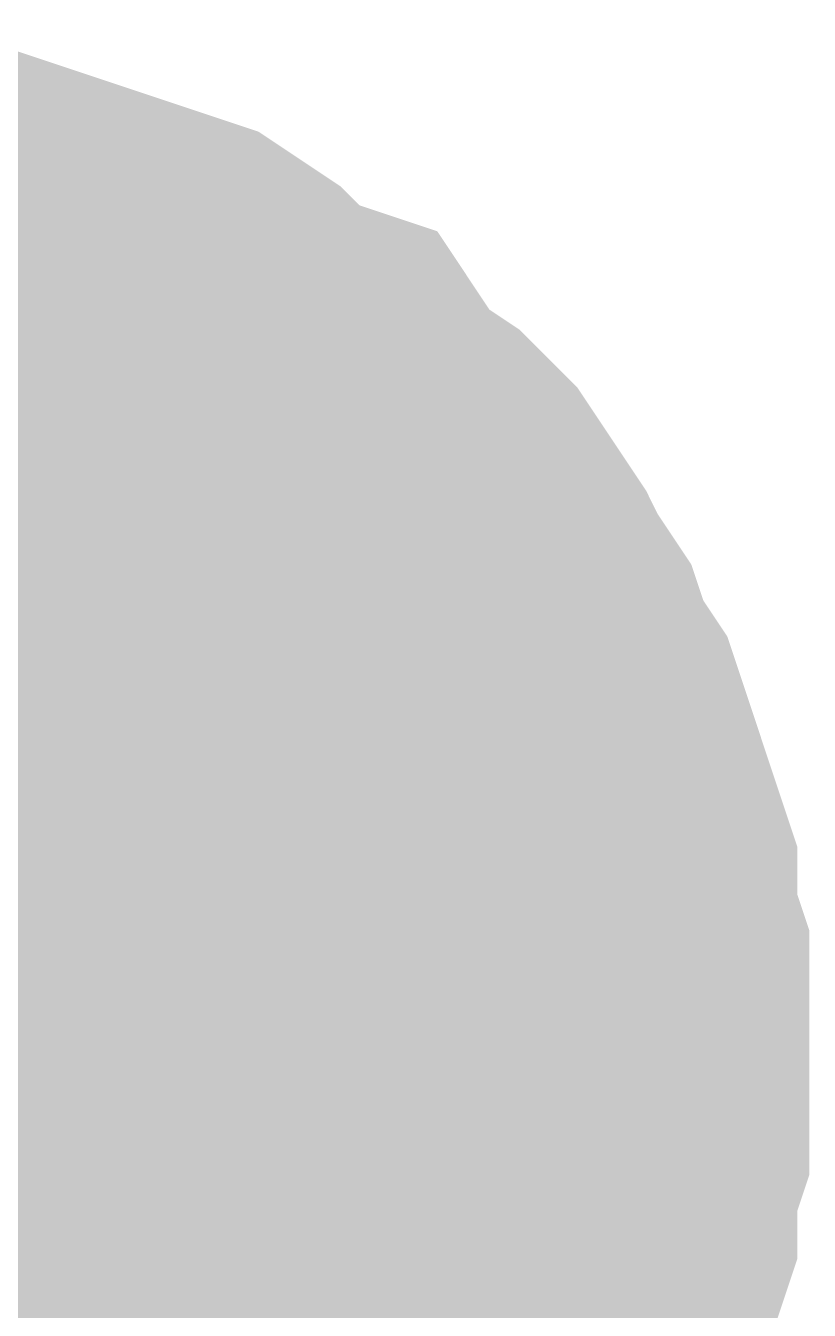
# Model space of a CAD drawing. Header units: inches. Extents: x -11.7 to 11.5, y 0 to 7.6.
# Drawn here: x 6.50634 to 6.52595, y 2.39346 to 2.42561 of the extents above; entities that cross this region are included whole.
import ezdxf

# ---------------------------------------------------------------- set-up
doc = ezdxf.new("R2010")
doc.units = ezdxf.units.IN
doc.header["$MEASUREMENT"] = 0
doc.layers.add('Sheet', color=255, linetype='Continuous')

msp = doc.modelspace()

# ---------------------------------------------------------------- linework, layer by layer
at = {"layer": 'Sheet'}
for points in [[(6.499948, 2.419709, 0.0118, 0.0118, 0), (6.500848, 2.419709, 0.0118, 0.0118, 0), (6.502048, 2.419709, 0.0118, 0.0118, 0), (6.502948, 2.419409, 0.0118, 0.0118, 0), (6.504148, 2.419409, 0.0118, 0.0118, 0), (6.505047, 2.419109, 0.0118, 0.0118, 0), (6.505947, 2.418809, 0.0118, 0.0118, 0), (6.506847, 2.418509, 0.0118, 0.0118, 0), (6.507747, 2.418209, 0.0118, 0.0118, 0), (6.508647, 2.417909, 0.0118, 0.0118, 0), (6.509547, 2.417609, 0.0118, 0.0118, 0), (6.510447, 2.417009, 0.0118, 0.0118, 0), (6.511047, 2.416409, 0.0118, 0.0118, 0), (6.511947, 2.415809, 0.0118, 0.0118, 0), (6.512847, 2.415509, 0.0118, 0.0118, 0), (6.513447, 2.414608, 0.0118, 0.0118, 0), (6.514047, 2.414008, 0.0118, 0.0118, 0), (6.514947, 2.413408, 0.0118, 0.0118, 0), (6.515547, 2.412808, 0.0118, 0.0118, 0), (6.516147, 2.411908, 0.0118, 0.0118, 0), (6.516747, 2.411008, 0.0118, 0.0118, 0), (6.517047, 2.410407, 0.0118, 0.0118, 0), (6.517647, 2.409507, 0.0118, 0.0118, 0), (6.517947, 2.408607, 0.0118, 0.0118, 0), (6.518547, 2.407707, 0.0118, 0.0118, 0), (6.518847, 2.406807, 0.0118, 0.0118, 0), (6.519146, 2.405907, 0.0118, 0.0118, 0), (6.519446, 2.405006, 0.0118, 0.0118, 0), (6.519746, 2.404106, 0.0118, 0.0118, 0), (6.519746, 2.402906, 0.0118, 0.0118, 0), (6.520046, 2.402006, 0.0118, 0.0118, 0), (6.520046, 2.400805, 0.0118, 0.0118, 0), (6.520046, 2.399905, 0.0118, 0.0118, 0)], [(6.499948, 2.419709, 0.0118, 0.0118, 0), (6.500848, 2.419709, 0.0118, 0.0118, 0), (6.502048, 2.419709, 0.0118, 0.0118, 0), (6.502948, 2.419409, 0.0118, 0.0118, 0), (6.504148, 2.419409, 0.0118, 0.0118, 0), (6.505047, 2.419109, 0.0118, 0.0118, 0), (6.505947, 2.418809, 0.0118, 0.0118, 0), (6.506847, 2.418509, 0.0118, 0.0118, 0), (6.507747, 2.418209, 0.0118, 0.0118, 0), (6.508647, 2.417909, 0.0118, 0.0118, 0), (6.509547, 2.417609, 0.0118, 0.0118, 0), (6.510447, 2.417009, 0.0118, 0.0118, 0), (6.511047, 2.416409, 0.0118, 0.0118, 0), (6.511947, 2.415809, 0.0118, 0.0118, 0), (6.512847, 2.415509, 0.0118, 0.0118, 0), (6.513447, 2.414608, 0.0118, 0.0118, 0), (6.514047, 2.414008, 0.0118, 0.0118, 0), (6.514947, 2.413408, 0.0118, 0.0118, 0), (6.515547, 2.412808, 0.0118, 0.0118, 0), (6.516147, 2.411908, 0.0118, 0.0118, 0), (6.516747, 2.411008, 0.0118, 0.0118, 0), (6.517047, 2.410407, 0.0118, 0.0118, 0), (6.517647, 2.409507, 0.0118, 0.0118, 0), (6.517947, 2.408607, 0.0118, 0.0118, 0), (6.518547, 2.407707, 0.0118, 0.0118, 0), (6.518847, 2.406807, 0.0118, 0.0118, 0), (6.519146, 2.405907, 0.0118, 0.0118, 0), (6.519446, 2.405006, 0.0118, 0.0118, 0), (6.519746, 2.404106, 0.0118, 0.0118, 0), (6.519746, 2.402906, 0.0118, 0.0118, 0), (6.520046, 2.402006, 0.0118, 0.0118, 0), (6.520046, 2.400805, 0.0118, 0.0118, 0), (6.520046, 2.399905, 0.0118, 0.0118, 0)], [(6.499948, 2.419709, 0.0118, 0.0118, 0), (6.500848, 2.419709, 0.0118, 0.0118, 0), (6.502048, 2.419709, 0.0118, 0.0118, 0), (6.502948, 2.419409, 0.0118, 0.0118, 0), (6.504148, 2.419409, 0.0118, 0.0118, 0), (6.505047, 2.419109, 0.0118, 0.0118, 0), (6.505947, 2.418809, 0.0118, 0.0118, 0), (6.506847, 2.418509, 0.0118, 0.0118, 0), (6.507747, 2.418209, 0.0118, 0.0118, 0), (6.508647, 2.417909, 0.0118, 0.0118, 0), (6.509547, 2.417609, 0.0118, 0.0118, 0), (6.510447, 2.417009, 0.0118, 0.0118, 0), (6.511047, 2.416409, 0.0118, 0.0118, 0), (6.511947, 2.415809, 0.0118, 0.0118, 0), (6.512847, 2.415509, 0.0118, 0.0118, 0), (6.513447, 2.414608, 0.0118, 0.0118, 0), (6.514047, 2.414008, 0.0118, 0.0118, 0), (6.514947, 2.413408, 0.0118, 0.0118, 0), (6.515547, 2.412808, 0.0118, 0.0118, 0), (6.516147, 2.411908, 0.0118, 0.0118, 0), (6.516747, 2.411008, 0.0118, 0.0118, 0), (6.517047, 2.410407, 0.0118, 0.0118, 0), (6.517647, 2.409507, 0.0118, 0.0118, 0), (6.517947, 2.408607, 0.0118, 0.0118, 0), (6.518547, 2.407707, 0.0118, 0.0118, 0), (6.518847, 2.406807, 0.0118, 0.0118, 0), (6.519146, 2.405907, 0.0118, 0.0118, 0), (6.519446, 2.405006, 0.0118, 0.0118, 0), (6.519746, 2.404106, 0.0118, 0.0118, 0), (6.519746, 2.402906, 0.0118, 0.0118, 0), (6.520046, 2.402006, 0.0118, 0.0118, 0), (6.520046, 2.400805, 0.0118, 0.0118, 0), (6.520046, 2.399905, 0.0118, 0.0118, 0)], [(6.499948, 2.419709, 0.0118, 0.0118, 0), (6.500848, 2.419709, 0.0118, 0.0118, 0), (6.502048, 2.419709, 0.0118, 0.0118, 0), (6.502948, 2.419409, 0.0118, 0.0118, 0), (6.504148, 2.419409, 0.0118, 0.0118, 0), (6.505047, 2.419109, 0.0118, 0.0118, 0), (6.505947, 2.418809, 0.0118, 0.0118, 0), (6.506847, 2.418509, 0.0118, 0.0118, 0), (6.507747, 2.418209, 0.0118, 0.0118, 0), (6.508647, 2.417909, 0.0118, 0.0118, 0), (6.509547, 2.417609, 0.0118, 0.0118, 0), (6.510447, 2.417009, 0.0118, 0.0118, 0), (6.511047, 2.416409, 0.0118, 0.0118, 0), (6.511947, 2.415809, 0.0118, 0.0118, 0), (6.512847, 2.415509, 0.0118, 0.0118, 0), (6.513447, 2.414608, 0.0118, 0.0118, 0), (6.514047, 2.414008, 0.0118, 0.0118, 0), (6.514947, 2.413408, 0.0118, 0.0118, 0), (6.515547, 2.412808, 0.0118, 0.0118, 0), (6.516147, 2.411908, 0.0118, 0.0118, 0), (6.516747, 2.411008, 0.0118, 0.0118, 0), (6.517047, 2.410407, 0.0118, 0.0118, 0), (6.517647, 2.409507, 0.0118, 0.0118, 0), (6.517947, 2.408607, 0.0118, 0.0118, 0), (6.518547, 2.407707, 0.0118, 0.0118, 0), (6.518847, 2.406807, 0.0118, 0.0118, 0), (6.519146, 2.405907, 0.0118, 0.0118, 0), (6.519446, 2.405006, 0.0118, 0.0118, 0), (6.519746, 2.404106, 0.0118, 0.0118, 0), (6.519746, 2.402906, 0.0118, 0.0118, 0), (6.520046, 2.402006, 0.0118, 0.0118, 0), (6.520046, 2.400805, 0.0118, 0.0118, 0), (6.520046, 2.399905, 0.0118, 0.0118, 0)], [(6.499948, 2.419709, 0.0118, 0.0118, 0), (6.500848, 2.419709, 0.0118, 0.0118, 0), (6.502048, 2.419709, 0.0118, 0.0118, 0), (6.502948, 2.419409, 0.0118, 0.0118, 0), (6.504148, 2.419409, 0.0118, 0.0118, 0), (6.505047, 2.419109, 0.0118, 0.0118, 0), (6.505947, 2.418809, 0.0118, 0.0118, 0), (6.506847, 2.418509, 0.0118, 0.0118, 0), (6.507747, 2.418209, 0.0118, 0.0118, 0), (6.508647, 2.417909, 0.0118, 0.0118, 0), (6.509547, 2.417609, 0.0118, 0.0118, 0), (6.510447, 2.417009, 0.0118, 0.0118, 0), (6.511047, 2.416409, 0.0118, 0.0118, 0), (6.511947, 2.415809, 0.0118, 0.0118, 0), (6.512847, 2.415509, 0.0118, 0.0118, 0), (6.513447, 2.414608, 0.0118, 0.0118, 0), (6.514047, 2.414008, 0.0118, 0.0118, 0), (6.514947, 2.413408, 0.0118, 0.0118, 0), (6.515547, 2.412808, 0.0118, 0.0118, 0), (6.516147, 2.411908, 0.0118, 0.0118, 0), (6.516747, 2.411008, 0.0118, 0.0118, 0), (6.517047, 2.410407, 0.0118, 0.0118, 0), (6.517647, 2.409507, 0.0118, 0.0118, 0), (6.517947, 2.408607, 0.0118, 0.0118, 0), (6.518547, 2.407707, 0.0118, 0.0118, 0), (6.518847, 2.406807, 0.0118, 0.0118, 0), (6.519146, 2.405907, 0.0118, 0.0118, 0), (6.519446, 2.405006, 0.0118, 0.0118, 0), (6.519746, 2.404106, 0.0118, 0.0118, 0), (6.519746, 2.402906, 0.0118, 0.0118, 0), (6.520046, 2.402006, 0.0118, 0.0118, 0), (6.520046, 2.400805, 0.0118, 0.0118, 0), (6.520046, 2.399905, 0.0118, 0.0118, 0)], [(6.499948, 2.419709, 0.0118, 0.0118, 0), (6.500848, 2.419709, 0.0118, 0.0118, 0), (6.502048, 2.419709, 0.0118, 0.0118, 0), (6.502948, 2.419409, 0.0118, 0.0118, 0), (6.504148, 2.419409, 0.0118, 0.0118, 0), (6.505047, 2.419109, 0.0118, 0.0118, 0), (6.505947, 2.418809, 0.0118, 0.0118, 0), (6.506847, 2.418509, 0.0118, 0.0118, 0), (6.507747, 2.418209, 0.0118, 0.0118, 0), (6.508647, 2.417909, 0.0118, 0.0118, 0), (6.509547, 2.417609, 0.0118, 0.0118, 0), (6.510447, 2.417009, 0.0118, 0.0118, 0), (6.511047, 2.416409, 0.0118, 0.0118, 0), (6.511947, 2.415809, 0.0118, 0.0118, 0), (6.512847, 2.415509, 0.0118, 0.0118, 0), (6.513447, 2.414608, 0.0118, 0.0118, 0), (6.514047, 2.414008, 0.0118, 0.0118, 0), (6.514947, 2.413408, 0.0118, 0.0118, 0), (6.515547, 2.412808, 0.0118, 0.0118, 0), (6.516147, 2.411908, 0.0118, 0.0118, 0), (6.516747, 2.411008, 0.0118, 0.0118, 0), (6.517047, 2.410407, 0.0118, 0.0118, 0), (6.517647, 2.409507, 0.0118, 0.0118, 0), (6.517947, 2.408607, 0.0118, 0.0118, 0), (6.518547, 2.407707, 0.0118, 0.0118, 0), (6.518847, 2.406807, 0.0118, 0.0118, 0), (6.519146, 2.405907, 0.0118, 0.0118, 0), (6.519446, 2.405006, 0.0118, 0.0118, 0), (6.519746, 2.404106, 0.0118, 0.0118, 0), (6.519746, 2.402906, 0.0118, 0.0118, 0), (6.520046, 2.402006, 0.0118, 0.0118, 0), (6.520046, 2.400805, 0.0118, 0.0118, 0), (6.520046, 2.399905, 0.0118, 0.0118, 0)], [(6.499948, 2.419709, 0.0118, 0.0118, 0), (6.500848, 2.419709, 0.0118, 0.0118, 0), (6.502048, 2.419709, 0.0118, 0.0118, 0), (6.502948, 2.419409, 0.0118, 0.0118, 0), (6.504148, 2.419409, 0.0118, 0.0118, 0), (6.505047, 2.419109, 0.0118, 0.0118, 0), (6.505947, 2.418809, 0.0118, 0.0118, 0), (6.506847, 2.418509, 0.0118, 0.0118, 0), (6.507747, 2.418209, 0.0118, 0.0118, 0), (6.508647, 2.417909, 0.0118, 0.0118, 0), (6.509547, 2.417609, 0.0118, 0.0118, 0), (6.510447, 2.417009, 0.0118, 0.0118, 0), (6.511047, 2.416409, 0.0118, 0.0118, 0), (6.511947, 2.415809, 0.0118, 0.0118, 0), (6.512847, 2.415509, 0.0118, 0.0118, 0), (6.513447, 2.414608, 0.0118, 0.0118, 0), (6.514047, 2.414008, 0.0118, 0.0118, 0), (6.514947, 2.413408, 0.0118, 0.0118, 0), (6.515547, 2.412808, 0.0118, 0.0118, 0), (6.516147, 2.411908, 0.0118, 0.0118, 0), (6.516747, 2.411008, 0.0118, 0.0118, 0), (6.517047, 2.410407, 0.0118, 0.0118, 0), (6.517647, 2.409507, 0.0118, 0.0118, 0), (6.517947, 2.408607, 0.0118, 0.0118, 0), (6.518547, 2.407707, 0.0118, 0.0118, 0), (6.518847, 2.406807, 0.0118, 0.0118, 0), (6.519146, 2.405907, 0.0118, 0.0118, 0), (6.519446, 2.405006, 0.0118, 0.0118, 0), (6.519746, 2.404106, 0.0118, 0.0118, 0), (6.519746, 2.402906, 0.0118, 0.0118, 0), (6.520046, 2.402006, 0.0118, 0.0118, 0), (6.520046, 2.400805, 0.0118, 0.0118, 0), (6.520046, 2.399905, 0.0118, 0.0118, 0)], [(6.504148, 2.419409, 0.0039, 0.0039, 0), (6.505047, 2.419109, 0.0039, 0.0039, 0), (6.505947, 2.418809, 0.0039, 0.0039, 0), (6.506847, 2.418509, 0.0039, 0.0039, 0), (6.507747, 2.418209, 0.0039, 0.0039, 0), (6.508647, 2.417909, 0.0039, 0.0039, 0), (6.509547, 2.417609, 0.0039, 0.0039, 0), (6.510447, 2.417009, 0.0039, 0.0039, 0), (6.511047, 2.416409, 0.0039, 0.0039, 0), (6.511947, 2.415809, 0.0039, 0.0039, 0), (6.512847, 2.415509, 0.0039, 0.0039, 0), (6.513447, 2.414608, 0.0039, 0.0039, 0), (6.514047, 2.414008, 0.0039, 0.0039, 0), (6.514947, 2.413408, 0.0039, 0.0039, 0), (6.515547, 2.412808, 0.0039, 0.0039, 0), (6.516147, 2.411908, 0.0039, 0.0039, 0), (6.516747, 2.411008, 0.0039, 0.0039, 0), (6.517047, 2.410407, 0.0039, 0.0039, 0), (6.517647, 2.409507, 0.0039, 0.0039, 0), (6.517947, 2.408607, 0.0039, 0.0039, 0), (6.518547, 2.407707, 0.0039, 0.0039, 0), (6.518847, 2.406807, 0.0039, 0.0039, 0), (6.519146, 2.405907, 0.0039, 0.0039, 0), (6.519446, 2.405006, 0.0039, 0.0039, 0), (6.519746, 2.404106, 0.0039, 0.0039, 0), (6.519746, 2.402906, 0.0039, 0.0039, 0), (6.520046, 2.402006, 0.0039, 0.0039, 0), (6.520046, 2.400805, 0.0039, 0.0039, 0), (6.520046, 2.399905, 0.0039, 0.0039, 0)], [(6.504148, 2.419409, 0.0039, 0.0039, 0), (6.505047, 2.419109, 0.0039, 0.0039, 0), (6.505947, 2.418809, 0.0039, 0.0039, 0), (6.506847, 2.418509, 0.0039, 0.0039, 0), (6.507747, 2.418209, 0.0039, 0.0039, 0), (6.508647, 2.417909, 0.0039, 0.0039, 0), (6.509547, 2.417609, 0.0039, 0.0039, 0), (6.510447, 2.417009, 0.0039, 0.0039, 0), (6.511047, 2.416409, 0.0039, 0.0039, 0), (6.511947, 2.415809, 0.0039, 0.0039, 0), (6.512847, 2.415509, 0.0039, 0.0039, 0), (6.513447, 2.414608, 0.0039, 0.0039, 0), (6.514047, 2.414008, 0.0039, 0.0039, 0), (6.514947, 2.413408, 0.0039, 0.0039, 0), (6.515547, 2.412808, 0.0039, 0.0039, 0), (6.516147, 2.411908, 0.0039, 0.0039, 0), (6.516747, 2.411008, 0.0039, 0.0039, 0), (6.517047, 2.410407, 0.0039, 0.0039, 0), (6.517647, 2.409507, 0.0039, 0.0039, 0), (6.517947, 2.408607, 0.0039, 0.0039, 0), (6.518547, 2.407707, 0.0039, 0.0039, 0), (6.518847, 2.406807, 0.0039, 0.0039, 0), (6.519146, 2.405907, 0.0039, 0.0039, 0), (6.519446, 2.405006, 0.0039, 0.0039, 0), (6.519746, 2.404106, 0.0039, 0.0039, 0), (6.519746, 2.402906, 0.0039, 0.0039, 0), (6.520046, 2.402006, 0.0039, 0.0039, 0), (6.520046, 2.400805, 0.0039, 0.0039, 0), (6.520046, 2.399905, 0.0039, 0.0039, 0)], [(6.504148, 2.419409, 0.0039, 0.0039, 0), (6.505047, 2.419109, 0.0039, 0.0039, 0), (6.505947, 2.418809, 0.0039, 0.0039, 0), (6.506847, 2.418509, 0.0039, 0.0039, 0), (6.507747, 2.418209, 0.0039, 0.0039, 0), (6.508647, 2.417909, 0.0039, 0.0039, 0), (6.509547, 2.417609, 0.0039, 0.0039, 0), (6.510447, 2.417009, 0.0039, 0.0039, 0), (6.511047, 2.416409, 0.0039, 0.0039, 0), (6.511947, 2.415809, 0.0039, 0.0039, 0), (6.512847, 2.415509, 0.0039, 0.0039, 0), (6.513447, 2.414608, 0.0039, 0.0039, 0), (6.514047, 2.414008, 0.0039, 0.0039, 0), (6.514947, 2.413408, 0.0039, 0.0039, 0), (6.515547, 2.412808, 0.0039, 0.0039, 0), (6.516147, 2.411908, 0.0039, 0.0039, 0), (6.516747, 2.411008, 0.0039, 0.0039, 0), (6.517047, 2.410407, 0.0039, 0.0039, 0), (6.517647, 2.409507, 0.0039, 0.0039, 0), (6.517947, 2.408607, 0.0039, 0.0039, 0), (6.518547, 2.407707, 0.0039, 0.0039, 0), (6.518847, 2.406807, 0.0039, 0.0039, 0), (6.519146, 2.405907, 0.0039, 0.0039, 0), (6.519446, 2.405006, 0.0039, 0.0039, 0), (6.519746, 2.404106, 0.0039, 0.0039, 0), (6.519746, 2.402906, 0.0039, 0.0039, 0), (6.520046, 2.402006, 0.0039, 0.0039, 0), (6.520046, 2.400805, 0.0039, 0.0039, 0), (6.520046, 2.399905, 0.0039, 0.0039, 0)], [(6.504148, 2.419409, 0.0039, 0.0039, 0), (6.505047, 2.419109, 0.0039, 0.0039, 0), (6.505947, 2.418809, 0.0039, 0.0039, 0), (6.506847, 2.418509, 0.0039, 0.0039, 0), (6.507747, 2.418209, 0.0039, 0.0039, 0), (6.508647, 2.417909, 0.0039, 0.0039, 0), (6.509547, 2.417609, 0.0039, 0.0039, 0), (6.510447, 2.417009, 0.0039, 0.0039, 0), (6.511047, 2.416409, 0.0039, 0.0039, 0), (6.511947, 2.415809, 0.0039, 0.0039, 0), (6.512847, 2.415509, 0.0039, 0.0039, 0), (6.513447, 2.414608, 0.0039, 0.0039, 0), (6.514047, 2.414008, 0.0039, 0.0039, 0), (6.514947, 2.413408, 0.0039, 0.0039, 0), (6.515547, 2.412808, 0.0039, 0.0039, 0), (6.516147, 2.411908, 0.0039, 0.0039, 0), (6.516747, 2.411008, 0.0039, 0.0039, 0), (6.517047, 2.410407, 0.0039, 0.0039, 0), (6.517647, 2.409507, 0.0039, 0.0039, 0), (6.517947, 2.408607, 0.0039, 0.0039, 0), (6.518547, 2.407707, 0.0039, 0.0039, 0), (6.518847, 2.406807, 0.0039, 0.0039, 0), (6.519146, 2.405907, 0.0039, 0.0039, 0), (6.519446, 2.405006, 0.0039, 0.0039, 0), (6.519746, 2.404106, 0.0039, 0.0039, 0), (6.519746, 2.402906, 0.0039, 0.0039, 0), (6.520046, 2.402006, 0.0039, 0.0039, 0), (6.520046, 2.400805, 0.0039, 0.0039, 0), (6.520046, 2.399905, 0.0039, 0.0039, 0)], [(6.504148, 2.419409, 0.0039, 0.0039, 0), (6.505047, 2.419109, 0.0039, 0.0039, 0), (6.505947, 2.418809, 0.0039, 0.0039, 0), (6.506847, 2.418509, 0.0039, 0.0039, 0), (6.507747, 2.418209, 0.0039, 0.0039, 0), (6.508647, 2.417909, 0.0039, 0.0039, 0), (6.509547, 2.417609, 0.0039, 0.0039, 0), (6.510447, 2.417009, 0.0039, 0.0039, 0), (6.511047, 2.416409, 0.0039, 0.0039, 0), (6.511947, 2.415809, 0.0039, 0.0039, 0), (6.512847, 2.415509, 0.0039, 0.0039, 0), (6.513447, 2.414608, 0.0039, 0.0039, 0), (6.514047, 2.414008, 0.0039, 0.0039, 0), (6.514947, 2.413408, 0.0039, 0.0039, 0), (6.515547, 2.412808, 0.0039, 0.0039, 0), (6.516147, 2.411908, 0.0039, 0.0039, 0), (6.516747, 2.411008, 0.0039, 0.0039, 0), (6.517047, 2.410407, 0.0039, 0.0039, 0), (6.517647, 2.409507, 0.0039, 0.0039, 0), (6.517947, 2.408607, 0.0039, 0.0039, 0), (6.518547, 2.407707, 0.0039, 0.0039, 0), (6.518847, 2.406807, 0.0039, 0.0039, 0), (6.519146, 2.405907, 0.0039, 0.0039, 0), (6.519446, 2.405006, 0.0039, 0.0039, 0), (6.519746, 2.404106, 0.0039, 0.0039, 0), (6.519746, 2.402906, 0.0039, 0.0039, 0), (6.520046, 2.402006, 0.0039, 0.0039, 0), (6.520046, 2.400805, 0.0039, 0.0039, 0), (6.520046, 2.399905, 0.0039, 0.0039, 0)], [(6.504148, 2.419409, 0.0039, 0.0039, 0), (6.505047, 2.419109, 0.0039, 0.0039, 0), (6.505947, 2.418809, 0.0039, 0.0039, 0), (6.506847, 2.418509, 0.0039, 0.0039, 0), (6.507747, 2.418209, 0.0039, 0.0039, 0), (6.508647, 2.417909, 0.0039, 0.0039, 0), (6.509547, 2.417609, 0.0039, 0.0039, 0), (6.510447, 2.417009, 0.0039, 0.0039, 0), (6.511047, 2.416409, 0.0039, 0.0039, 0), (6.511947, 2.415809, 0.0039, 0.0039, 0), (6.512847, 2.415509, 0.0039, 0.0039, 0), (6.513447, 2.414608, 0.0039, 0.0039, 0), (6.514047, 2.414008, 0.0039, 0.0039, 0), (6.514947, 2.413408, 0.0039, 0.0039, 0), (6.515547, 2.412808, 0.0039, 0.0039, 0), (6.516147, 2.411908, 0.0039, 0.0039, 0), (6.516747, 2.411008, 0.0039, 0.0039, 0), (6.517047, 2.410407, 0.0039, 0.0039, 0), (6.517647, 2.409507, 0.0039, 0.0039, 0), (6.517947, 2.408607, 0.0039, 0.0039, 0), (6.518547, 2.407707, 0.0039, 0.0039, 0), (6.518847, 2.406807, 0.0039, 0.0039, 0), (6.519146, 2.405907, 0.0039, 0.0039, 0), (6.519446, 2.405006, 0.0039, 0.0039, 0), (6.519746, 2.404106, 0.0039, 0.0039, 0), (6.519746, 2.402906, 0.0039, 0.0039, 0), (6.520046, 2.402006, 0.0039, 0.0039, 0), (6.520046, 2.400805, 0.0039, 0.0039, 0), (6.520046, 2.399905, 0.0039, 0.0039, 0)], [(6.504148, 2.419409, 0.0039, 0.0039, 0), (6.505047, 2.419109, 0.0039, 0.0039, 0), (6.505947, 2.418809, 0.0039, 0.0039, 0), (6.506847, 2.418509, 0.0039, 0.0039, 0), (6.507747, 2.418209, 0.0039, 0.0039, 0), (6.508647, 2.417909, 0.0039, 0.0039, 0), (6.509547, 2.417609, 0.0039, 0.0039, 0), (6.510447, 2.417009, 0.0039, 0.0039, 0), (6.511047, 2.416409, 0.0039, 0.0039, 0), (6.511947, 2.415809, 0.0039, 0.0039, 0), (6.512847, 2.415509, 0.0039, 0.0039, 0), (6.513447, 2.414608, 0.0039, 0.0039, 0), (6.514047, 2.414008, 0.0039, 0.0039, 0), (6.514947, 2.413408, 0.0039, 0.0039, 0), (6.515547, 2.412808, 0.0039, 0.0039, 0), (6.516147, 2.411908, 0.0039, 0.0039, 0), (6.516747, 2.411008, 0.0039, 0.0039, 0), (6.517047, 2.410407, 0.0039, 0.0039, 0), (6.517647, 2.409507, 0.0039, 0.0039, 0), (6.517947, 2.408607, 0.0039, 0.0039, 0), (6.518547, 2.407707, 0.0039, 0.0039, 0), (6.518847, 2.406807, 0.0039, 0.0039, 0), (6.519146, 2.405907, 0.0039, 0.0039, 0), (6.519446, 2.405006, 0.0039, 0.0039, 0), (6.519746, 2.404106, 0.0039, 0.0039, 0), (6.519746, 2.402906, 0.0039, 0.0039, 0), (6.520046, 2.402006, 0.0039, 0.0039, 0), (6.520046, 2.400805, 0.0039, 0.0039, 0), (6.520046, 2.399905, 0.0039, 0.0039, 0)], [(6.520046, 2.399905, 0.0118, 0.0118, 0), (6.520046, 2.399005, 0.0118, 0.0118, 0), (6.520046, 2.397805, 0.0118, 0.0118, 0), (6.519746, 2.396905, 0.0118, 0.0118, 0), (6.519746, 2.395704, 0.0118, 0.0118, 0), (6.519446, 2.394804, 0.0118, 0.0118, 0), (6.519146, 2.393904, 0.0118, 0.0118, 0), (6.518847, 2.393004, 0.0118, 0.0118, 0), (6.518547, 2.392104, 0.0118, 0.0118, 0), (6.517947, 2.391203, 0.0118, 0.0118, 0), (6.517647, 2.390303, 0.0118, 0.0118, 0), (6.517047, 2.389403, 0.0118, 0.0118, 0), (6.516747, 2.388803, 0.0118, 0.0118, 0), (6.516147, 2.387903, 0.0118, 0.0118, 0), (6.515547, 2.387003, 0.0118, 0.0118, 0)], [(6.520046, 2.399905, 0.0118, 0.0118, 0), (6.520046, 2.399005, 0.0118, 0.0118, 0), (6.520046, 2.397805, 0.0118, 0.0118, 0), (6.519746, 2.396905, 0.0118, 0.0118, 0), (6.519746, 2.395704, 0.0118, 0.0118, 0), (6.519446, 2.394804, 0.0118, 0.0118, 0), (6.519146, 2.393904, 0.0118, 0.0118, 0), (6.518847, 2.393004, 0.0118, 0.0118, 0), (6.518547, 2.392104, 0.0118, 0.0118, 0), (6.517947, 2.391203, 0.0118, 0.0118, 0), (6.517647, 2.390303, 0.0118, 0.0118, 0), (6.517047, 2.389403, 0.0118, 0.0118, 0), (6.516747, 2.388803, 0.0118, 0.0118, 0), (6.516147, 2.387903, 0.0118, 0.0118, 0), (6.515547, 2.387003, 0.0118, 0.0118, 0)], [(6.520046, 2.399905, 0.0118, 0.0118, 0), (6.520046, 2.399005, 0.0118, 0.0118, 0), (6.520046, 2.397805, 0.0118, 0.0118, 0), (6.519746, 2.396905, 0.0118, 0.0118, 0), (6.519746, 2.395704, 0.0118, 0.0118, 0), (6.519446, 2.394804, 0.0118, 0.0118, 0), (6.519146, 2.393904, 0.0118, 0.0118, 0), (6.518847, 2.393004, 0.0118, 0.0118, 0), (6.518547, 2.392104, 0.0118, 0.0118, 0), (6.517947, 2.391203, 0.0118, 0.0118, 0), (6.517647, 2.390303, 0.0118, 0.0118, 0), (6.517047, 2.389403, 0.0118, 0.0118, 0), (6.516747, 2.388803, 0.0118, 0.0118, 0), (6.516147, 2.387903, 0.0118, 0.0118, 0), (6.515547, 2.387003, 0.0118, 0.0118, 0)], [(6.520046, 2.399905, 0.0118, 0.0118, 0), (6.520046, 2.399005, 0.0118, 0.0118, 0), (6.520046, 2.397805, 0.0118, 0.0118, 0), (6.519746, 2.396905, 0.0118, 0.0118, 0), (6.519746, 2.395704, 0.0118, 0.0118, 0), (6.519446, 2.394804, 0.0118, 0.0118, 0), (6.519146, 2.393904, 0.0118, 0.0118, 0), (6.518847, 2.393004, 0.0118, 0.0118, 0), (6.518547, 2.392104, 0.0118, 0.0118, 0), (6.517947, 2.391203, 0.0118, 0.0118, 0), (6.517647, 2.390303, 0.0118, 0.0118, 0), (6.517047, 2.389403, 0.0118, 0.0118, 0), (6.516747, 2.388803, 0.0118, 0.0118, 0), (6.516147, 2.387903, 0.0118, 0.0118, 0), (6.515547, 2.387003, 0.0118, 0.0118, 0)], [(6.520046, 2.399905, 0.0118, 0.0118, 0), (6.520046, 2.399005, 0.0118, 0.0118, 0), (6.520046, 2.397805, 0.0118, 0.0118, 0), (6.519746, 2.396905, 0.0118, 0.0118, 0), (6.519746, 2.395704, 0.0118, 0.0118, 0), (6.519446, 2.394804, 0.0118, 0.0118, 0), (6.519146, 2.393904, 0.0118, 0.0118, 0), (6.518847, 2.393004, 0.0118, 0.0118, 0), (6.518547, 2.392104, 0.0118, 0.0118, 0), (6.517947, 2.391203, 0.0118, 0.0118, 0), (6.517647, 2.390303, 0.0118, 0.0118, 0), (6.517047, 2.389403, 0.0118, 0.0118, 0), (6.516747, 2.388803, 0.0118, 0.0118, 0), (6.516147, 2.387903, 0.0118, 0.0118, 0), (6.515547, 2.387003, 0.0118, 0.0118, 0)], [(6.520046, 2.399905, 0.0118, 0.0118, 0), (6.520046, 2.399005, 0.0118, 0.0118, 0), (6.520046, 2.397805, 0.0118, 0.0118, 0), (6.519746, 2.396905, 0.0118, 0.0118, 0), (6.519746, 2.395704, 0.0118, 0.0118, 0), (6.519446, 2.394804, 0.0118, 0.0118, 0), (6.519146, 2.393904, 0.0118, 0.0118, 0), (6.518847, 2.393004, 0.0118, 0.0118, 0), (6.518547, 2.392104, 0.0118, 0.0118, 0), (6.517947, 2.391203, 0.0118, 0.0118, 0), (6.517647, 2.390303, 0.0118, 0.0118, 0), (6.517047, 2.389403, 0.0118, 0.0118, 0), (6.516747, 2.388803, 0.0118, 0.0118, 0), (6.516147, 2.387903, 0.0118, 0.0118, 0), (6.515547, 2.387003, 0.0118, 0.0118, 0)], [(6.520046, 2.399905, 0.0118, 0.0118, 0), (6.520046, 2.399005, 0.0118, 0.0118, 0), (6.520046, 2.397805, 0.0118, 0.0118, 0), (6.519746, 2.396905, 0.0118, 0.0118, 0), (6.519746, 2.395704, 0.0118, 0.0118, 0), (6.519446, 2.394804, 0.0118, 0.0118, 0), (6.519146, 2.393904, 0.0118, 0.0118, 0), (6.518847, 2.393004, 0.0118, 0.0118, 0), (6.518547, 2.392104, 0.0118, 0.0118, 0), (6.517947, 2.391203, 0.0118, 0.0118, 0), (6.517647, 2.390303, 0.0118, 0.0118, 0), (6.517047, 2.389403, 0.0118, 0.0118, 0), (6.516747, 2.388803, 0.0118, 0.0118, 0), (6.516147, 2.387903, 0.0118, 0.0118, 0), (6.515547, 2.387003, 0.0118, 0.0118, 0)], [(6.520046, 2.399905, 0.0118, 0.0118, 0), (6.520046, 2.399905, 0.0118, 0.0118, 0), (6.520046, 2.399905, 0.0118, 0.0118, 0), (6.520046, 2.399905, 0.0118, 0.0118, 0), (6.520046, 2.399905, 0.0118, 0.0118, 0), (6.520046, 2.399905, 0.0118, 0.0118, 0), (6.520046, 2.399905, 0.0118, 0.0118, 0), (6.520046, 2.399905, 0.0118, 0.0118, 0), (6.520046, 2.399905, 0.0118, 0.0118, 0), (6.520046, 2.399905, 0.0118, 0.0118, 0), (6.520046, 2.399905, 0.0118, 0.0118, 0), (6.520046, 2.399905, 0.0118, 0.0118, 0), (6.520046, 2.399905, 0.0118, 0.0118, 0), (6.520046, 2.399905, 0.0118, 0.0118, 0), (6.520046, 2.399905, 0.0118, 0.0118, 0), (6.520046, 2.399905, 0.0118, 0.0118, 0), (6.520046, 2.399905, 0.0118, 0.0118, 0), (6.520046, 2.399905, 0.0118, 0.0118, 0), (6.520046, 2.399905, 0.0118, 0.0118, 0), (6.520046, 2.399905, 0.0118, 0.0118, 0), (6.520046, 2.399905, 0.0118, 0.0118, 0), (6.520046, 2.399905, 0.0118, 0.0118, 0), (6.520046, 2.399905, 0.0118, 0.0118, 0), (6.520046, 2.399905, 0.0118, 0.0118, 0), (6.520046, 2.399905, 0.0118, 0.0118, 0), (6.520046, 2.399905, 0.0118, 0.0118, 0), (6.520046, 2.399905, 0.0118, 0.0118, 0), (6.520046, 2.399905, 0.0118, 0.0118, 0), (6.520046, 2.399905, 0.0118, 0.0118, 0), (6.520046, 2.399905, 0.0118, 0.0118, 0), (6.520046, 2.399905, 0.0118, 0.0118, 0), (6.520046, 2.399905, 0.0118, 0.0118, 0), (6.520046, 2.399905, 0.0118, 0.0118, 0)], [(6.520046, 2.399905, 0.0118, 0.0118, 0), (6.520046, 2.399905, 0.0118, 0.0118, 0)], [(6.520046, 2.399905, 0.0118, 0.0118, 0), (6.520046, 2.399905, 0.0118, 0.0118, 0), (6.520046, 2.399905, 0.0118, 0.0118, 0), (6.520046, 2.399905, 0.0118, 0.0118, 0), (6.520046, 2.399905, 0.0118, 0.0118, 0), (6.520046, 2.399905, 0.0118, 0.0118, 0), (6.520046, 2.399905, 0.0118, 0.0118, 0), (6.520046, 2.399905, 0.0118, 0.0118, 0), (6.520046, 2.399905, 0.0118, 0.0118, 0), (6.520046, 2.399905, 0.0118, 0.0118, 0), (6.520046, 2.399905, 0.0118, 0.0118, 0), (6.520046, 2.399905, 0.0118, 0.0118, 0), (6.520046, 2.399905, 0.0118, 0.0118, 0), (6.520046, 2.399905, 0.0118, 0.0118, 0), (6.520046, 2.399905, 0.0118, 0.0118, 0), (6.520046, 2.399905, 0.0118, 0.0118, 0), (6.520046, 2.399905, 0.0118, 0.0118, 0), (6.520046, 2.399905, 0.0118, 0.0118, 0), (6.520046, 2.399905, 0.0118, 0.0118, 0), (6.520046, 2.399905, 0.0118, 0.0118, 0), (6.520046, 2.399905, 0.0118, 0.0118, 0), (6.520046, 2.399905, 0.0118, 0.0118, 0), (6.520046, 2.399905, 0.0118, 0.0118, 0), (6.520046, 2.399905, 0.0118, 0.0118, 0), (6.520046, 2.399905, 0.0118, 0.0118, 0), (6.520046, 2.399905, 0.0118, 0.0118, 0), (6.520046, 2.399905, 0.0118, 0.0118, 0), (6.520046, 2.399905, 0.0118, 0.0118, 0), (6.520046, 2.399905, 0.0118, 0.0118, 0), (6.520046, 2.399905, 0.0118, 0.0118, 0), (6.520046, 2.399905, 0.0118, 0.0118, 0), (6.520046, 2.399905, 0.0118, 0.0118, 0), (6.520046, 2.399905, 0.0118, 0.0118, 0)], [(6.520046, 2.399905, 0.0118, 0.0118, 0), (6.520046, 2.399905, 0.0118, 0.0118, 0)], [(6.520046, 2.399905, 0.0118, 0.0118, 0), (6.520046, 2.399905, 0.0118, 0.0118, 0), (6.520046, 2.399905, 0.0118, 0.0118, 0), (6.520046, 2.399905, 0.0118, 0.0118, 0), (6.520046, 2.399905, 0.0118, 0.0118, 0), (6.520046, 2.399905, 0.0118, 0.0118, 0), (6.520046, 2.399905, 0.0118, 0.0118, 0), (6.520046, 2.399905, 0.0118, 0.0118, 0), (6.520046, 2.399905, 0.0118, 0.0118, 0), (6.520046, 2.399905, 0.0118, 0.0118, 0), (6.520046, 2.399905, 0.0118, 0.0118, 0), (6.520046, 2.399905, 0.0118, 0.0118, 0), (6.520046, 2.399905, 0.0118, 0.0118, 0), (6.520046, 2.399905, 0.0118, 0.0118, 0), (6.520046, 2.399905, 0.0118, 0.0118, 0), (6.520046, 2.399905, 0.0118, 0.0118, 0), (6.520046, 2.399905, 0.0118, 0.0118, 0), (6.520046, 2.399905, 0.0118, 0.0118, 0), (6.520046, 2.399905, 0.0118, 0.0118, 0), (6.520046, 2.399905, 0.0118, 0.0118, 0), (6.520046, 2.399905, 0.0118, 0.0118, 0), (6.520046, 2.399905, 0.0118, 0.0118, 0), (6.520046, 2.399905, 0.0118, 0.0118, 0), (6.520046, 2.399905, 0.0118, 0.0118, 0), (6.520046, 2.399905, 0.0118, 0.0118, 0), (6.520046, 2.399905, 0.0118, 0.0118, 0), (6.520046, 2.399905, 0.0118, 0.0118, 0), (6.520046, 2.399905, 0.0118, 0.0118, 0), (6.520046, 2.399905, 0.0118, 0.0118, 0), (6.520046, 2.399905, 0.0118, 0.0118, 0), (6.520046, 2.399905, 0.0118, 0.0118, 0), (6.520046, 2.399905, 0.0118, 0.0118, 0), (6.520046, 2.399905, 0.0118, 0.0118, 0)], [(6.520046, 2.399905, 0.0118, 0.0118, 0), (6.520046, 2.399905, 0.0118, 0.0118, 0)], [(6.520046, 2.399905, 0.0118, 0.0118, 0), (6.520046, 2.399905, 0.0118, 0.0118, 0), (6.520046, 2.399905, 0.0118, 0.0118, 0), (6.520046, 2.399905, 0.0118, 0.0118, 0), (6.520046, 2.399905, 0.0118, 0.0118, 0), (6.520046, 2.399905, 0.0118, 0.0118, 0), (6.520046, 2.399905, 0.0118, 0.0118, 0), (6.520046, 2.399905, 0.0118, 0.0118, 0), (6.520046, 2.399905, 0.0118, 0.0118, 0), (6.520046, 2.399905, 0.0118, 0.0118, 0), (6.520046, 2.399905, 0.0118, 0.0118, 0), (6.520046, 2.399905, 0.0118, 0.0118, 0), (6.520046, 2.399905, 0.0118, 0.0118, 0), (6.520046, 2.399905, 0.0118, 0.0118, 0), (6.520046, 2.399905, 0.0118, 0.0118, 0), (6.520046, 2.399905, 0.0118, 0.0118, 0), (6.520046, 2.399905, 0.0118, 0.0118, 0), (6.520046, 2.399905, 0.0118, 0.0118, 0), (6.520046, 2.399905, 0.0118, 0.0118, 0), (6.520046, 2.399905, 0.0118, 0.0118, 0), (6.520046, 2.399905, 0.0118, 0.0118, 0), (6.520046, 2.399905, 0.0118, 0.0118, 0), (6.520046, 2.399905, 0.0118, 0.0118, 0), (6.520046, 2.399905, 0.0118, 0.0118, 0), (6.520046, 2.399905, 0.0118, 0.0118, 0), (6.520046, 2.399905, 0.0118, 0.0118, 0), (6.520046, 2.399905, 0.0118, 0.0118, 0), (6.520046, 2.399905, 0.0118, 0.0118, 0), (6.520046, 2.399905, 0.0118, 0.0118, 0), (6.520046, 2.399905, 0.0118, 0.0118, 0), (6.520046, 2.399905, 0.0118, 0.0118, 0), (6.520046, 2.399905, 0.0118, 0.0118, 0), (6.520046, 2.399905, 0.0118, 0.0118, 0)], [(6.520046, 2.399905, 0.0118, 0.0118, 0), (6.520046, 2.399905, 0.0118, 0.0118, 0)], [(6.520046, 2.399905, 0.0118, 0.0118, 0), (6.520046, 2.399905, 0.0118, 0.0118, 0), (6.520046, 2.399905, 0.0118, 0.0118, 0), (6.520046, 2.399905, 0.0118, 0.0118, 0), (6.520046, 2.399905, 0.0118, 0.0118, 0), (6.520046, 2.399905, 0.0118, 0.0118, 0), (6.520046, 2.399905, 0.0118, 0.0118, 0), (6.520046, 2.399905, 0.0118, 0.0118, 0), (6.520046, 2.399905, 0.0118, 0.0118, 0), (6.520046, 2.399905, 0.0118, 0.0118, 0), (6.520046, 2.399905, 0.0118, 0.0118, 0), (6.520046, 2.399905, 0.0118, 0.0118, 0), (6.520046, 2.399905, 0.0118, 0.0118, 0), (6.520046, 2.399905, 0.0118, 0.0118, 0), (6.520046, 2.399905, 0.0118, 0.0118, 0), (6.520046, 2.399905, 0.0118, 0.0118, 0), (6.520046, 2.399905, 0.0118, 0.0118, 0), (6.520046, 2.399905, 0.0118, 0.0118, 0), (6.520046, 2.399905, 0.0118, 0.0118, 0), (6.520046, 2.399905, 0.0118, 0.0118, 0), (6.520046, 2.399905, 0.0118, 0.0118, 0), (6.520046, 2.399905, 0.0118, 0.0118, 0), (6.520046, 2.399905, 0.0118, 0.0118, 0), (6.520046, 2.399905, 0.0118, 0.0118, 0), (6.520046, 2.399905, 0.0118, 0.0118, 0), (6.520046, 2.399905, 0.0118, 0.0118, 0), (6.520046, 2.399905, 0.0118, 0.0118, 0), (6.520046, 2.399905, 0.0118, 0.0118, 0), (6.520046, 2.399905, 0.0118, 0.0118, 0), (6.520046, 2.399905, 0.0118, 0.0118, 0), (6.520046, 2.399905, 0.0118, 0.0118, 0), (6.520046, 2.399905, 0.0118, 0.0118, 0), (6.520046, 2.399905, 0.0118, 0.0118, 0)], [(6.520046, 2.399905, 0.0118, 0.0118, 0), (6.520046, 2.399905, 0.0118, 0.0118, 0)], [(6.520046, 2.399905, 0.0118, 0.0118, 0), (6.520046, 2.399905, 0.0118, 0.0118, 0), (6.520046, 2.399905, 0.0118, 0.0118, 0), (6.520046, 2.399905, 0.0118, 0.0118, 0), (6.520046, 2.399905, 0.0118, 0.0118, 0), (6.520046, 2.399905, 0.0118, 0.0118, 0), (6.520046, 2.399905, 0.0118, 0.0118, 0), (6.520046, 2.399905, 0.0118, 0.0118, 0), (6.520046, 2.399905, 0.0118, 0.0118, 0), (6.520046, 2.399905, 0.0118, 0.0118, 0), (6.520046, 2.399905, 0.0118, 0.0118, 0), (6.520046, 2.399905, 0.0118, 0.0118, 0), (6.520046, 2.399905, 0.0118, 0.0118, 0), (6.520046, 2.399905, 0.0118, 0.0118, 0), (6.520046, 2.399905, 0.0118, 0.0118, 0), (6.520046, 2.399905, 0.0118, 0.0118, 0), (6.520046, 2.399905, 0.0118, 0.0118, 0), (6.520046, 2.399905, 0.0118, 0.0118, 0), (6.520046, 2.399905, 0.0118, 0.0118, 0), (6.520046, 2.399905, 0.0118, 0.0118, 0), (6.520046, 2.399905, 0.0118, 0.0118, 0), (6.520046, 2.399905, 0.0118, 0.0118, 0), (6.520046, 2.399905, 0.0118, 0.0118, 0), (6.520046, 2.399905, 0.0118, 0.0118, 0), (6.520046, 2.399905, 0.0118, 0.0118, 0), (6.520046, 2.399905, 0.0118, 0.0118, 0), (6.520046, 2.399905, 0.0118, 0.0118, 0), (6.520046, 2.399905, 0.0118, 0.0118, 0), (6.520046, 2.399905, 0.0118, 0.0118, 0), (6.520046, 2.399905, 0.0118, 0.0118, 0), (6.520046, 2.399905, 0.0118, 0.0118, 0), (6.520046, 2.399905, 0.0118, 0.0118, 0), (6.520046, 2.399905, 0.0118, 0.0118, 0)], [(6.520046, 2.399905, 0.0118, 0.0118, 0), (6.520046, 2.399905, 0.0118, 0.0118, 0)], [(6.520046, 2.399905, 0.0118, 0.0118, 0), (6.520046, 2.399905, 0.0118, 0.0118, 0), (6.520046, 2.399905, 0.0118, 0.0118, 0), (6.520046, 2.399905, 0.0118, 0.0118, 0), (6.520046, 2.399905, 0.0118, 0.0118, 0), (6.520046, 2.399905, 0.0118, 0.0118, 0), (6.520046, 2.399905, 0.0118, 0.0118, 0), (6.520046, 2.399905, 0.0118, 0.0118, 0), (6.520046, 2.399905, 0.0118, 0.0118, 0), (6.520046, 2.399905, 0.0118, 0.0118, 0), (6.520046, 2.399905, 0.0118, 0.0118, 0), (6.520046, 2.399905, 0.0118, 0.0118, 0), (6.520046, 2.399905, 0.0118, 0.0118, 0), (6.520046, 2.399905, 0.0118, 0.0118, 0), (6.520046, 2.399905, 0.0118, 0.0118, 0), (6.520046, 2.399905, 0.0118, 0.0118, 0), (6.520046, 2.399905, 0.0118, 0.0118, 0), (6.520046, 2.399905, 0.0118, 0.0118, 0), (6.520046, 2.399905, 0.0118, 0.0118, 0), (6.520046, 2.399905, 0.0118, 0.0118, 0), (6.520046, 2.399905, 0.0118, 0.0118, 0), (6.520046, 2.399905, 0.0118, 0.0118, 0), (6.520046, 2.399905, 0.0118, 0.0118, 0), (6.520046, 2.399905, 0.0118, 0.0118, 0), (6.520046, 2.399905, 0.0118, 0.0118, 0), (6.520046, 2.399905, 0.0118, 0.0118, 0), (6.520046, 2.399905, 0.0118, 0.0118, 0), (6.520046, 2.399905, 0.0118, 0.0118, 0), (6.520046, 2.399905, 0.0118, 0.0118, 0), (6.520046, 2.399905, 0.0118, 0.0118, 0), (6.520046, 2.399905, 0.0118, 0.0118, 0), (6.520046, 2.399905, 0.0118, 0.0118, 0), (6.520046, 2.399905, 0.0118, 0.0118, 0)], [(6.520046, 2.399905, 0.0118, 0.0118, 0), (6.520046, 2.399905, 0.0118, 0.0118, 0)], [(6.520046, 2.399905, 0.0039, 0.0039, 0), (6.520046, 2.399005, 0.0039, 0.0039, 0), (6.520046, 2.397805, 0.0039, 0.0039, 0), (6.519746, 2.396905, 0.0039, 0.0039, 0), (6.519746, 2.395704, 0.0039, 0.0039, 0), (6.519446, 2.394804, 0.0039, 0.0039, 0), (6.519146, 2.393904, 0.0039, 0.0039, 0), (6.518847, 2.393004, 0.0039, 0.0039, 0), (6.518547, 2.392104, 0.0039, 0.0039, 0), (6.517947, 2.391203, 0.0039, 0.0039, 0)], [(6.520046, 2.399905, 0.0039, 0.0039, 0), (6.520046, 2.399005, 0.0039, 0.0039, 0), (6.520046, 2.397805, 0.0039, 0.0039, 0), (6.519746, 2.396905, 0.0039, 0.0039, 0), (6.519746, 2.395704, 0.0039, 0.0039, 0), (6.519446, 2.394804, 0.0039, 0.0039, 0), (6.519146, 2.393904, 0.0039, 0.0039, 0), (6.518847, 2.393004, 0.0039, 0.0039, 0), (6.518547, 2.392104, 0.0039, 0.0039, 0), (6.517947, 2.391203, 0.0039, 0.0039, 0)], [(6.520046, 2.399905, 0.0039, 0.0039, 0), (6.520046, 2.399005, 0.0039, 0.0039, 0), (6.520046, 2.397805, 0.0039, 0.0039, 0), (6.519746, 2.396905, 0.0039, 0.0039, 0), (6.519746, 2.395704, 0.0039, 0.0039, 0), (6.519446, 2.394804, 0.0039, 0.0039, 0), (6.519146, 2.393904, 0.0039, 0.0039, 0), (6.518847, 2.393004, 0.0039, 0.0039, 0), (6.518547, 2.392104, 0.0039, 0.0039, 0), (6.517947, 2.391203, 0.0039, 0.0039, 0)], [(6.520046, 2.399905, 0.0039, 0.0039, 0), (6.520046, 2.399005, 0.0039, 0.0039, 0), (6.520046, 2.397805, 0.0039, 0.0039, 0), (6.519746, 2.396905, 0.0039, 0.0039, 0), (6.519746, 2.395704, 0.0039, 0.0039, 0), (6.519446, 2.394804, 0.0039, 0.0039, 0), (6.519146, 2.393904, 0.0039, 0.0039, 0), (6.518847, 2.393004, 0.0039, 0.0039, 0), (6.518547, 2.392104, 0.0039, 0.0039, 0), (6.517947, 2.391203, 0.0039, 0.0039, 0)], [(6.520046, 2.399905, 0.0039, 0.0039, 0), (6.520046, 2.399005, 0.0039, 0.0039, 0), (6.520046, 2.397805, 0.0039, 0.0039, 0), (6.519746, 2.396905, 0.0039, 0.0039, 0), (6.519746, 2.395704, 0.0039, 0.0039, 0), (6.519446, 2.394804, 0.0039, 0.0039, 0), (6.519146, 2.393904, 0.0039, 0.0039, 0), (6.518847, 2.393004, 0.0039, 0.0039, 0), (6.518547, 2.392104, 0.0039, 0.0039, 0), (6.517947, 2.391203, 0.0039, 0.0039, 0)], [(6.520046, 2.399905, 0.0039, 0.0039, 0), (6.520046, 2.399005, 0.0039, 0.0039, 0), (6.520046, 2.397805, 0.0039, 0.0039, 0), (6.519746, 2.396905, 0.0039, 0.0039, 0), (6.519746, 2.395704, 0.0039, 0.0039, 0), (6.519446, 2.394804, 0.0039, 0.0039, 0), (6.519146, 2.393904, 0.0039, 0.0039, 0), (6.518847, 2.393004, 0.0039, 0.0039, 0), (6.518547, 2.392104, 0.0039, 0.0039, 0), (6.517947, 2.391203, 0.0039, 0.0039, 0)], [(6.520046, 2.399905, 0.0039, 0.0039, 0), (6.520046, 2.399005, 0.0039, 0.0039, 0), (6.520046, 2.397805, 0.0039, 0.0039, 0), (6.519746, 2.396905, 0.0039, 0.0039, 0), (6.519746, 2.395704, 0.0039, 0.0039, 0), (6.519446, 2.394804, 0.0039, 0.0039, 0), (6.519146, 2.393904, 0.0039, 0.0039, 0), (6.518847, 2.393004, 0.0039, 0.0039, 0), (6.518547, 2.392104, 0.0039, 0.0039, 0), (6.517947, 2.391203, 0.0039, 0.0039, 0)], [(6.520046, 2.399905, 0.0039, 0.0039, 0), (6.520046, 2.399905, 0.0039, 0.0039, 0), (6.520046, 2.399905, 0.0039, 0.0039, 0), (6.520046, 2.399905, 0.0039, 0.0039, 0), (6.520046, 2.399905, 0.0039, 0.0039, 0), (6.520046, 2.399905, 0.0039, 0.0039, 0), (6.520046, 2.399905, 0.0039, 0.0039, 0), (6.520046, 2.399905, 0.0039, 0.0039, 0), (6.520046, 2.399905, 0.0039, 0.0039, 0), (6.520046, 2.399905, 0.0039, 0.0039, 0), (6.520046, 2.399905, 0.0039, 0.0039, 0), (6.520046, 2.399905, 0.0039, 0.0039, 0), (6.520046, 2.399905, 0.0039, 0.0039, 0), (6.520046, 2.399905, 0.0039, 0.0039, 0), (6.520046, 2.399905, 0.0039, 0.0039, 0), (6.520046, 2.399905, 0.0039, 0.0039, 0), (6.520046, 2.399905, 0.0039, 0.0039, 0), (6.520046, 2.399905, 0.0039, 0.0039, 0), (6.520046, 2.399905, 0.0039, 0.0039, 0), (6.520046, 2.399905, 0.0039, 0.0039, 0), (6.520046, 2.399905, 0.0039, 0.0039, 0), (6.520046, 2.399905, 0.0039, 0.0039, 0), (6.520046, 2.399905, 0.0039, 0.0039, 0), (6.520046, 2.399905, 0.0039, 0.0039, 0), (6.520046, 2.399905, 0.0039, 0.0039, 0), (6.520046, 2.399905, 0.0039, 0.0039, 0), (6.520046, 2.399905, 0.0039, 0.0039, 0), (6.520046, 2.399905, 0.0039, 0.0039, 0), (6.520046, 2.399905, 0.0039, 0.0039, 0), (6.520046, 2.399905, 0.0039, 0.0039, 0), (6.520046, 2.399905, 0.0039, 0.0039, 0), (6.520046, 2.399905, 0.0039, 0.0039, 0), (6.520046, 2.399905, 0.0039, 0.0039, 0)], [(6.520046, 2.399905, 0.0039, 0.0039, 0), (6.520046, 2.399905, 0.0039, 0.0039, 0)], [(6.520046, 2.399905, 0.0039, 0.0039, 0), (6.520046, 2.399905, 0.0039, 0.0039, 0), (6.520046, 2.399905, 0.0039, 0.0039, 0), (6.520046, 2.399905, 0.0039, 0.0039, 0), (6.520046, 2.399905, 0.0039, 0.0039, 0), (6.520046, 2.399905, 0.0039, 0.0039, 0), (6.520046, 2.399905, 0.0039, 0.0039, 0), (6.520046, 2.399905, 0.0039, 0.0039, 0), (6.520046, 2.399905, 0.0039, 0.0039, 0), (6.520046, 2.399905, 0.0039, 0.0039, 0), (6.520046, 2.399905, 0.0039, 0.0039, 0), (6.520046, 2.399905, 0.0039, 0.0039, 0), (6.520046, 2.399905, 0.0039, 0.0039, 0), (6.520046, 2.399905, 0.0039, 0.0039, 0), (6.520046, 2.399905, 0.0039, 0.0039, 0), (6.520046, 2.399905, 0.0039, 0.0039, 0), (6.520046, 2.399905, 0.0039, 0.0039, 0), (6.520046, 2.399905, 0.0039, 0.0039, 0), (6.520046, 2.399905, 0.0039, 0.0039, 0), (6.520046, 2.399905, 0.0039, 0.0039, 0), (6.520046, 2.399905, 0.0039, 0.0039, 0), (6.520046, 2.399905, 0.0039, 0.0039, 0), (6.520046, 2.399905, 0.0039, 0.0039, 0), (6.520046, 2.399905, 0.0039, 0.0039, 0), (6.520046, 2.399905, 0.0039, 0.0039, 0), (6.520046, 2.399905, 0.0039, 0.0039, 0), (6.520046, 2.399905, 0.0039, 0.0039, 0), (6.520046, 2.399905, 0.0039, 0.0039, 0), (6.520046, 2.399905, 0.0039, 0.0039, 0), (6.520046, 2.399905, 0.0039, 0.0039, 0), (6.520046, 2.399905, 0.0039, 0.0039, 0), (6.520046, 2.399905, 0.0039, 0.0039, 0), (6.520046, 2.399905, 0.0039, 0.0039, 0)], [(6.520046, 2.399905, 0.0039, 0.0039, 0), (6.520046, 2.399905, 0.0039, 0.0039, 0)], [(6.520046, 2.399905, 0.0039, 0.0039, 0), (6.520046, 2.399905, 0.0039, 0.0039, 0), (6.520046, 2.399905, 0.0039, 0.0039, 0), (6.520046, 2.399905, 0.0039, 0.0039, 0), (6.520046, 2.399905, 0.0039, 0.0039, 0), (6.520046, 2.399905, 0.0039, 0.0039, 0), (6.520046, 2.399905, 0.0039, 0.0039, 0), (6.520046, 2.399905, 0.0039, 0.0039, 0), (6.520046, 2.399905, 0.0039, 0.0039, 0), (6.520046, 2.399905, 0.0039, 0.0039, 0), (6.520046, 2.399905, 0.0039, 0.0039, 0), (6.520046, 2.399905, 0.0039, 0.0039, 0), (6.520046, 2.399905, 0.0039, 0.0039, 0), (6.520046, 2.399905, 0.0039, 0.0039, 0), (6.520046, 2.399905, 0.0039, 0.0039, 0), (6.520046, 2.399905, 0.0039, 0.0039, 0), (6.520046, 2.399905, 0.0039, 0.0039, 0), (6.520046, 2.399905, 0.0039, 0.0039, 0), (6.520046, 2.399905, 0.0039, 0.0039, 0), (6.520046, 2.399905, 0.0039, 0.0039, 0), (6.520046, 2.399905, 0.0039, 0.0039, 0), (6.520046, 2.399905, 0.0039, 0.0039, 0), (6.520046, 2.399905, 0.0039, 0.0039, 0), (6.520046, 2.399905, 0.0039, 0.0039, 0), (6.520046, 2.399905, 0.0039, 0.0039, 0), (6.520046, 2.399905, 0.0039, 0.0039, 0), (6.520046, 2.399905, 0.0039, 0.0039, 0), (6.520046, 2.399905, 0.0039, 0.0039, 0), (6.520046, 2.399905, 0.0039, 0.0039, 0), (6.520046, 2.399905, 0.0039, 0.0039, 0), (6.520046, 2.399905, 0.0039, 0.0039, 0), (6.520046, 2.399905, 0.0039, 0.0039, 0), (6.520046, 2.399905, 0.0039, 0.0039, 0)], [(6.520046, 2.399905, 0.0039, 0.0039, 0), (6.520046, 2.399905, 0.0039, 0.0039, 0)], [(6.520046, 2.399905, 0.0039, 0.0039, 0), (6.520046, 2.399905, 0.0039, 0.0039, 0), (6.520046, 2.399905, 0.0039, 0.0039, 0), (6.520046, 2.399905, 0.0039, 0.0039, 0), (6.520046, 2.399905, 0.0039, 0.0039, 0), (6.520046, 2.399905, 0.0039, 0.0039, 0), (6.520046, 2.399905, 0.0039, 0.0039, 0), (6.520046, 2.399905, 0.0039, 0.0039, 0), (6.520046, 2.399905, 0.0039, 0.0039, 0), (6.520046, 2.399905, 0.0039, 0.0039, 0), (6.520046, 2.399905, 0.0039, 0.0039, 0), (6.520046, 2.399905, 0.0039, 0.0039, 0), (6.520046, 2.399905, 0.0039, 0.0039, 0), (6.520046, 2.399905, 0.0039, 0.0039, 0), (6.520046, 2.399905, 0.0039, 0.0039, 0), (6.520046, 2.399905, 0.0039, 0.0039, 0), (6.520046, 2.399905, 0.0039, 0.0039, 0), (6.520046, 2.399905, 0.0039, 0.0039, 0), (6.520046, 2.399905, 0.0039, 0.0039, 0), (6.520046, 2.399905, 0.0039, 0.0039, 0), (6.520046, 2.399905, 0.0039, 0.0039, 0), (6.520046, 2.399905, 0.0039, 0.0039, 0), (6.520046, 2.399905, 0.0039, 0.0039, 0), (6.520046, 2.399905, 0.0039, 0.0039, 0), (6.520046, 2.399905, 0.0039, 0.0039, 0), (6.520046, 2.399905, 0.0039, 0.0039, 0), (6.520046, 2.399905, 0.0039, 0.0039, 0), (6.520046, 2.399905, 0.0039, 0.0039, 0), (6.520046, 2.399905, 0.0039, 0.0039, 0), (6.520046, 2.399905, 0.0039, 0.0039, 0), (6.520046, 2.399905, 0.0039, 0.0039, 0), (6.520046, 2.399905, 0.0039, 0.0039, 0), (6.520046, 2.399905, 0.0039, 0.0039, 0)], [(6.520046, 2.399905, 0.0039, 0.0039, 0), (6.520046, 2.399905, 0.0039, 0.0039, 0)], [(6.520046, 2.399905, 0.0039, 0.0039, 0), (6.520046, 2.399905, 0.0039, 0.0039, 0), (6.520046, 2.399905, 0.0039, 0.0039, 0), (6.520046, 2.399905, 0.0039, 0.0039, 0), (6.520046, 2.399905, 0.0039, 0.0039, 0), (6.520046, 2.399905, 0.0039, 0.0039, 0), (6.520046, 2.399905, 0.0039, 0.0039, 0), (6.520046, 2.399905, 0.0039, 0.0039, 0), (6.520046, 2.399905, 0.0039, 0.0039, 0), (6.520046, 2.399905, 0.0039, 0.0039, 0), (6.520046, 2.399905, 0.0039, 0.0039, 0), (6.520046, 2.399905, 0.0039, 0.0039, 0), (6.520046, 2.399905, 0.0039, 0.0039, 0), (6.520046, 2.399905, 0.0039, 0.0039, 0), (6.520046, 2.399905, 0.0039, 0.0039, 0), (6.520046, 2.399905, 0.0039, 0.0039, 0), (6.520046, 2.399905, 0.0039, 0.0039, 0), (6.520046, 2.399905, 0.0039, 0.0039, 0), (6.520046, 2.399905, 0.0039, 0.0039, 0), (6.520046, 2.399905, 0.0039, 0.0039, 0), (6.520046, 2.399905, 0.0039, 0.0039, 0), (6.520046, 2.399905, 0.0039, 0.0039, 0), (6.520046, 2.399905, 0.0039, 0.0039, 0), (6.520046, 2.399905, 0.0039, 0.0039, 0), (6.520046, 2.399905, 0.0039, 0.0039, 0), (6.520046, 2.399905, 0.0039, 0.0039, 0), (6.520046, 2.399905, 0.0039, 0.0039, 0), (6.520046, 2.399905, 0.0039, 0.0039, 0), (6.520046, 2.399905, 0.0039, 0.0039, 0), (6.520046, 2.399905, 0.0039, 0.0039, 0), (6.520046, 2.399905, 0.0039, 0.0039, 0), (6.520046, 2.399905, 0.0039, 0.0039, 0), (6.520046, 2.399905, 0.0039, 0.0039, 0)], [(6.520046, 2.399905, 0.0039, 0.0039, 0), (6.520046, 2.399905, 0.0039, 0.0039, 0)], [(6.520046, 2.399905, 0.0039, 0.0039, 0), (6.520046, 2.399905, 0.0039, 0.0039, 0), (6.520046, 2.399905, 0.0039, 0.0039, 0), (6.520046, 2.399905, 0.0039, 0.0039, 0), (6.520046, 2.399905, 0.0039, 0.0039, 0), (6.520046, 2.399905, 0.0039, 0.0039, 0), (6.520046, 2.399905, 0.0039, 0.0039, 0), (6.520046, 2.399905, 0.0039, 0.0039, 0), (6.520046, 2.399905, 0.0039, 0.0039, 0), (6.520046, 2.399905, 0.0039, 0.0039, 0), (6.520046, 2.399905, 0.0039, 0.0039, 0), (6.520046, 2.399905, 0.0039, 0.0039, 0), (6.520046, 2.399905, 0.0039, 0.0039, 0), (6.520046, 2.399905, 0.0039, 0.0039, 0), (6.520046, 2.399905, 0.0039, 0.0039, 0), (6.520046, 2.399905, 0.0039, 0.0039, 0), (6.520046, 2.399905, 0.0039, 0.0039, 0), (6.520046, 2.399905, 0.0039, 0.0039, 0), (6.520046, 2.399905, 0.0039, 0.0039, 0), (6.520046, 2.399905, 0.0039, 0.0039, 0), (6.520046, 2.399905, 0.0039, 0.0039, 0), (6.520046, 2.399905, 0.0039, 0.0039, 0), (6.520046, 2.399905, 0.0039, 0.0039, 0), (6.520046, 2.399905, 0.0039, 0.0039, 0), (6.520046, 2.399905, 0.0039, 0.0039, 0), (6.520046, 2.399905, 0.0039, 0.0039, 0), (6.520046, 2.399905, 0.0039, 0.0039, 0), (6.520046, 2.399905, 0.0039, 0.0039, 0), (6.520046, 2.399905, 0.0039, 0.0039, 0), (6.520046, 2.399905, 0.0039, 0.0039, 0), (6.520046, 2.399905, 0.0039, 0.0039, 0), (6.520046, 2.399905, 0.0039, 0.0039, 0), (6.520046, 2.399905, 0.0039, 0.0039, 0)], [(6.520046, 2.399905, 0.0039, 0.0039, 0), (6.520046, 2.399905, 0.0039, 0.0039, 0)], [(6.520046, 2.399905, 0.0039, 0.0039, 0), (6.520046, 2.399905, 0.0039, 0.0039, 0), (6.520046, 2.399905, 0.0039, 0.0039, 0), (6.520046, 2.399905, 0.0039, 0.0039, 0), (6.520046, 2.399905, 0.0039, 0.0039, 0), (6.520046, 2.399905, 0.0039, 0.0039, 0), (6.520046, 2.399905, 0.0039, 0.0039, 0), (6.520046, 2.399905, 0.0039, 0.0039, 0), (6.520046, 2.399905, 0.0039, 0.0039, 0), (6.520046, 2.399905, 0.0039, 0.0039, 0), (6.520046, 2.399905, 0.0039, 0.0039, 0), (6.520046, 2.399905, 0.0039, 0.0039, 0), (6.520046, 2.399905, 0.0039, 0.0039, 0), (6.520046, 2.399905, 0.0039, 0.0039, 0), (6.520046, 2.399905, 0.0039, 0.0039, 0), (6.520046, 2.399905, 0.0039, 0.0039, 0), (6.520046, 2.399905, 0.0039, 0.0039, 0), (6.520046, 2.399905, 0.0039, 0.0039, 0), (6.520046, 2.399905, 0.0039, 0.0039, 0), (6.520046, 2.399905, 0.0039, 0.0039, 0), (6.520046, 2.399905, 0.0039, 0.0039, 0), (6.520046, 2.399905, 0.0039, 0.0039, 0), (6.520046, 2.399905, 0.0039, 0.0039, 0), (6.520046, 2.399905, 0.0039, 0.0039, 0), (6.520046, 2.399905, 0.0039, 0.0039, 0), (6.520046, 2.399905, 0.0039, 0.0039, 0), (6.520046, 2.399905, 0.0039, 0.0039, 0), (6.520046, 2.399905, 0.0039, 0.0039, 0), (6.520046, 2.399905, 0.0039, 0.0039, 0), (6.520046, 2.399905, 0.0039, 0.0039, 0), (6.520046, 2.399905, 0.0039, 0.0039, 0), (6.520046, 2.399905, 0.0039, 0.0039, 0), (6.520046, 2.399905, 0.0039, 0.0039, 0)], [(6.520046, 2.399905, 0.0039, 0.0039, 0), (6.520046, 2.399905, 0.0039, 0.0039, 0)]]:
    msp.add_lwpolyline(points, format="xyseb", dxfattribs=at)
msp.add_lwpolyline([(6.49, 2.4, 0.02, 0.02, 1), (6.51, 2.4, 0.02, 0.02, 1)], format="xyseb", close=True, dxfattribs=at)

doc.saveas('drawing.dxf')
